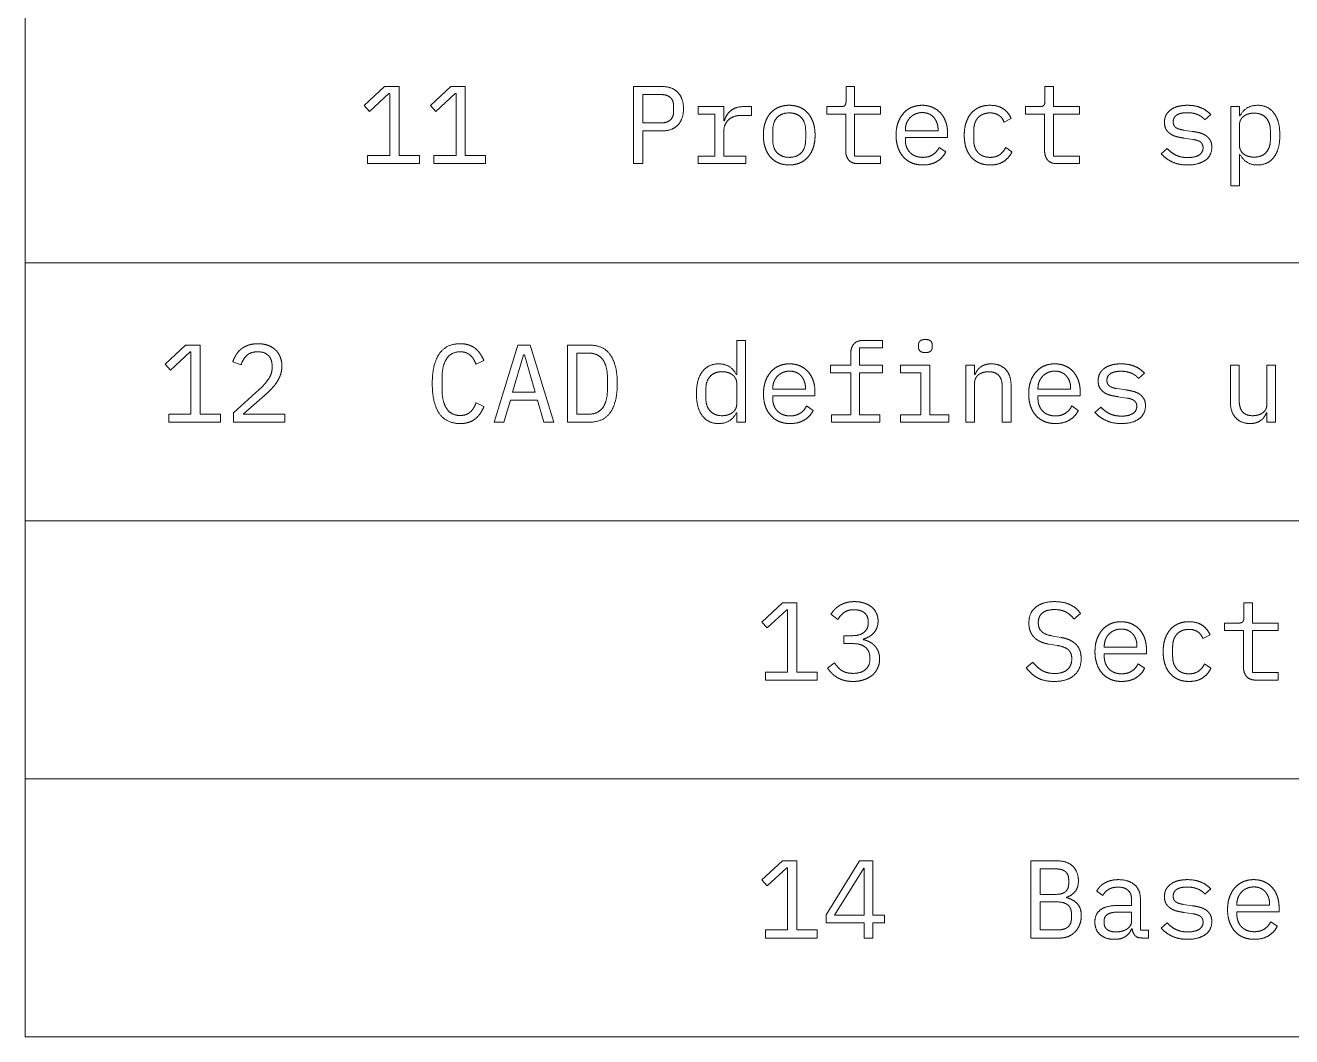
# Model space of a CAD drawing. Header units: millimetres. Extents: x 22 to 584, y 11 to 410.
# Drawn here: x 436.84 to 471.22, y 305 to 332.45 of the extents above; entities that cross this region are included whole.
import ezdxf

# ---------------------------------------------------------------- set-up
doc = ezdxf.new("R2010")
doc.units = ezdxf.units.MM
doc.layers.add('dims', color=7, linetype='Continuous', lineweight=5)

msp = doc.modelspace()

# ---------------------------------------------------------------- linework, layer by layer
at = {"layer": 'dims'}
for p, q in [((436.843, 305), (436.843, 410)), ((446.595, 330.79), (446.04, 330.271)), ((446.988, 330.79), (446.595, 330.79)), ((446.988, 328.915), (446.988, 330.79)), ((448.395, 330.79), (447.84, 330.271)), ((448.788, 330.79), (448.395, 330.79)), ((448.788, 328.915), (448.788, 330.79)), ((453.351, 330.79), (453.351, 328.696)), ((454.113, 330.79), (453.351, 330.79)), ((459.123, 330.79), (459.123, 330.385)), ((459.354, 330.79), (459.123, 330.79)), ((459.354, 330.244), (459.354, 330.79)), ((464.523, 330.79), (464.523, 330.385)), ((464.754, 330.79), (464.523, 330.79)), ((464.754, 330.244), (464.754, 330.79)), ((446.187, 330.112), (446.715, 330.604)), ((446.715, 330.604), (446.736, 330.604)), ((446.736, 330.604), (446.736, 328.915)), ((447.987, 330.112), (448.515, 330.604)), ((448.515, 330.604), (448.536, 330.604)), ((448.536, 330.604), (448.536, 328.915)), ((453.603, 329.803), (453.603, 330.571)), ((453.603, 330.571), (454.107, 330.571)), ((446.04, 330.271), (446.187, 330.112)), ((447.84, 330.271), (447.987, 330.112)), ((454.443, 330.265), (454.443, 330.109)), ((455.112, 330.244), (455.112, 330.04)), ((455.805, 330.244), (455.112, 330.244)), ((455.112, 330.04), (455.565, 330.04)), ((455.565, 330.04), (455.565, 328.9)), ((455.805, 329.854), (455.805, 330.244)), ((456.558, 330.244), (456.342, 330.244)), ((456.558, 330.004), (456.558, 330.244)), ((458.598, 330.244), (458.598, 330.04)), ((458.982, 330.244), (458.598, 330.244)), ((458.598, 330.04), (459.114, 330.04)), ((459.114, 330.04), (459.114, 329.05)), ((460.059, 330.244), (459.354, 330.244)), ((459.354, 330.04), (460.059, 330.04)), ((459.354, 328.9), (459.354, 330.04)), ((460.059, 330.04), (460.059, 330.244)), ((463.998, 330.244), (463.998, 330.04)), ((464.382, 330.244), (463.998, 330.244)), ((463.998, 330.04), (464.514, 330.04)), ((464.514, 330.04), (464.514, 329.05)), ((465.459, 330.244), (464.754, 330.244)), ((464.754, 330.04), (465.459, 330.04)), ((464.754, 328.9), (464.754, 330.04)), ((465.459, 330.04), (465.459, 330.244)), ((469.566, 330.244), (469.566, 328.096)), ((469.806, 330.244), (469.566, 330.244)), ((469.806, 329.992), (469.806, 330.244)), ((454.107, 329.803), (453.603, 329.803)), ((455.82, 329.854), (455.805, 329.854)), ((456.267, 330.004), (456.558, 330.004)), ((463.413, 329.821), (463.605, 329.923)), ((468.867, 329.884), (469.023, 330.031)), ((469.818, 329.992), (469.806, 329.992)), ((469.806, 329.191), (469.806, 329.749)), ((453.603, 329.584), (454.113, 329.584)), ((453.603, 328.696), (453.603, 329.584)), ((455.805, 328.9), (455.805, 329.569)), ((457.134, 329.359), (457.134, 329.581)), ((458.028, 329.581), (458.028, 329.359)), ((460.734, 329.59), (460.734, 329.611)), ((461.622, 329.59), (460.734, 329.59)), ((460.734, 329.41), (461.88, 329.41)), ((460.734, 329.338), (460.734, 329.41)), ((461.622, 329.623), (461.622, 329.59)), ((461.88, 329.41), (461.88, 329.524)), ((462.591, 329.338), (462.591, 329.602)), ((468.522, 329.572), (468.279, 329.608)), ((468.3, 329.389), (468.543, 329.353)), ((470.643, 329.602), (470.643, 329.338)), ((461.829, 329.017), (461.652, 329.137)), ((463.629, 329.02), (463.458, 329.137)), ((467.844, 329.104), (467.682, 328.963)), ((446.136, 328.915), (446.136, 328.696)), ((446.736, 328.915), (446.136, 328.915)), ((446.136, 328.696), (447.54, 328.696)), ((447.54, 328.915), (446.988, 328.915)), ((447.54, 328.696), (447.54, 328.915)), ((447.936, 328.915), (447.936, 328.696)), ((448.536, 328.915), (447.936, 328.915)), ((447.936, 328.696), (449.34, 328.696)), ((449.34, 328.915), (448.788, 328.915)), ((449.34, 328.696), (449.34, 328.915)), ((453.351, 328.696), (453.603, 328.696)), ((455.112, 328.9), (455.112, 328.696)), ((455.565, 328.9), (455.112, 328.9)), ((455.112, 328.696), (456.405, 328.696)), ((456.405, 328.9), (455.805, 328.9)), ((456.405, 328.696), (456.405, 328.9)), ((460.059, 328.9), (459.354, 328.9)), ((459.456, 328.696), (460.059, 328.696)), ((460.059, 328.696), (460.059, 328.9)), ((465.459, 328.9), (464.754, 328.9)), ((464.856, 328.696), (465.459, 328.696)), ((465.459, 328.696), (465.459, 328.9)), ((469.806, 328.948), (469.818, 328.948)), ((469.806, 328.096), (469.806, 328.948)), ((469.566, 328.096), (469.806, 328.096)), ((436.843, 326), (584, 326)), ((456.156, 323.898), (456.156, 322.974)), ((456.396, 323.898), (456.156, 323.898)), ((456.396, 321.678), (456.396, 323.898)), ((460.113, 323.898), (459.594, 323.898)), ((460.113, 323.694), (460.113, 323.898)), ((441.195, 323.772), (440.64, 323.253)), ((440.787, 323.094), (441.315, 323.586)), ((441.588, 323.772), (441.195, 323.772)), ((441.315, 323.586), (441.336, 323.586)), ((441.336, 323.586), (441.336, 321.897)), ((441.588, 321.897), (441.588, 323.772)), ((450.216, 323.772), (449.574, 321.678)), ((450.549, 323.772), (450.216, 323.772)), ((451.191, 321.678), (450.549, 323.772)), ((451.566, 323.772), (451.566, 321.678)), ((452.151, 323.772), (451.566, 323.772)), ((451.818, 323.553), (452.139, 323.553)), ((451.818, 321.897), (451.818, 323.553)), ((459.252, 323.544), (459.252, 323.226)), ((459.492, 323.694), (460.113, 323.694)), ((459.492, 323.226), (459.492, 323.694)), ((461.088, 323.769), (461.088, 323.721)), ((461.466, 323.721), (461.466, 323.769)), ((440.64, 323.253), (440.787, 323.094)), ((442.476, 323.316), (442.701, 323.232)), ((443.544, 323.193), (443.544, 323.157)), ((449.079, 323.25), (449.295, 323.349)), ((450.072, 322.494), (450.366, 323.505)), ((450.366, 323.505), (450.393, 323.505)), ((450.393, 323.505), (450.687, 322.494)), ((458.7, 323.226), (458.7, 323.022)), ((459.252, 323.226), (458.7, 323.226)), ((460.113, 323.226), (459.492, 323.226)), ((460.113, 323.022), (460.113, 323.226)), ((460.599, 323.226), (460.599, 323.022)), ((461.397, 323.226), (460.599, 323.226)), ((461.397, 321.882), (461.397, 323.226)), ((462.375, 323.226), (462.375, 321.678)), ((462.615, 323.226), (462.375, 323.226)), ((462.615, 322.974), (462.615, 323.226)), ((469.557, 323.226), (469.557, 322.233)), ((469.797, 323.226), (469.557, 323.226)), ((469.797, 322.275), (469.797, 323.226)), ((470.547, 323.226), (470.547, 322.152)), ((470.787, 323.226), (470.547, 323.226)), ((470.787, 321.678), (470.787, 323.226)), ((448.158, 322.554), (448.158, 322.896)), ((452.646, 322.887), (452.646, 322.563)), ((456.156, 322.974), (456.144, 322.974)), ((458.7, 323.022), (459.252, 323.022)), ((459.252, 323.022), (459.252, 321.882)), ((459.492, 323.022), (460.113, 323.022)), ((459.492, 321.882), (459.492, 323.022)), ((460.599, 323.022), (461.157, 323.022)), ((461.157, 323.022), (461.157, 321.882)), ((462.627, 322.974), (462.615, 322.974)), ((467.067, 322.866), (467.223, 323.013)), ((443.193, 322.566), (442.494, 321.936)), ((450.687, 322.494), (450.072, 322.494)), ((455.319, 322.32), (455.319, 322.584)), ((456.156, 322.731), (456.156, 322.173)), ((457.134, 322.572), (457.134, 322.593)), ((458.022, 322.572), (457.134, 322.572)), ((458.022, 322.605), (458.022, 322.572)), ((458.28, 322.392), (458.28, 322.506)), ((462.615, 321.678), (462.615, 322.752)), ((463.365, 322.629), (463.365, 321.678)), ((463.605, 321.678), (463.605, 322.671)), ((464.334, 322.572), (464.334, 322.593)), ((465.222, 322.572), (464.334, 322.572)), ((465.222, 322.605), (465.222, 322.572)), ((465.48, 322.392), (465.48, 322.506)), ((466.722, 322.554), (466.479, 322.59)), ((442.755, 321.897), (443.34, 322.407)), ((449.295, 322.101), (449.079, 322.2)), ((449.835, 321.678), (450.012, 322.275)), ((450.012, 322.275), (450.747, 322.275)), ((450.747, 322.275), (450.924, 321.678)), ((457.134, 322.392), (458.28, 322.392)), ((457.134, 322.32), (457.134, 322.392)), ((464.334, 322.392), (465.48, 322.392)), ((464.334, 322.32), (464.334, 322.392)), ((466.5, 322.371), (466.743, 322.335)), ((440.736, 321.897), (440.736, 321.678)), ((441.336, 321.897), (440.736, 321.897)), ((442.14, 321.897), (441.588, 321.897)), ((442.14, 321.678), (442.14, 321.897)), ((442.494, 321.936), (442.494, 321.678)), ((443.892, 321.897), (442.755, 321.897)), ((443.892, 321.678), (443.892, 321.897)), ((452.139, 321.897), (451.818, 321.897)), ((456.144, 321.93), (456.156, 321.93)), ((456.156, 321.93), (456.156, 321.678)), ((458.229, 321.999), (458.052, 322.119)), ((458.73, 321.882), (458.73, 321.678)), ((459.252, 321.882), (458.73, 321.882)), ((460.044, 321.882), (459.492, 321.882)), ((460.044, 321.678), (460.044, 321.882)), ((460.599, 321.882), (460.599, 321.678)), ((461.157, 321.882), (460.599, 321.882)), ((461.919, 321.882), (461.397, 321.882)), ((461.919, 321.678), (461.919, 321.882)), ((465.429, 321.999), (465.252, 322.119)), ((466.044, 322.086), (465.882, 321.945)), ((470.535, 321.93), (470.547, 321.93)), ((470.547, 321.93), (470.547, 321.678)), ((440.736, 321.678), (442.14, 321.678)), ((442.494, 321.678), (443.892, 321.678)), ((449.574, 321.678), (449.835, 321.678)), ((450.924, 321.678), (451.191, 321.678)), ((451.566, 321.678), (452.151, 321.678)), ((456.156, 321.678), (456.396, 321.678)), ((458.73, 321.678), (460.044, 321.678)), ((460.599, 321.678), (461.919, 321.678)), ((462.375, 321.678), (462.615, 321.678)), ((463.365, 321.678), (463.605, 321.678)), ((470.547, 321.678), (470.787, 321.678)), ((436.843, 319), (584, 319)), ((457.395, 316.772), (456.84, 316.253)), ((457.788, 316.772), (457.395, 316.772)), ((457.788, 314.897), (457.788, 316.772)), ((469.923, 316.772), (469.923, 316.367)), ((470.154, 316.772), (469.923, 316.772)), ((470.154, 316.226), (470.154, 316.772)), ((456.987, 316.094), (457.515, 316.586)), ((457.515, 316.586), (457.536, 316.586)), ((457.536, 316.586), (457.536, 314.897)), ((458.715, 316.466), (458.904, 316.322)), ((465.312, 316.334), (465.489, 316.487)), ((456.84, 316.253), (456.987, 316.094)), ((459.729, 316.253), (459.729, 316.232)), ((469.398, 316.226), (469.398, 316.022)), ((469.782, 316.226), (469.398, 316.226)), ((469.398, 316.022), (469.914, 316.022)), ((469.914, 316.022), (469.914, 315.032)), ((470.859, 316.226), (470.154, 316.226)), ((470.154, 316.022), (470.859, 316.022)), ((470.154, 314.882), (470.154, 316.022)), ((470.859, 316.022), (470.859, 316.226)), ((459.291, 315.884), (459.06, 315.884)), ((459.06, 315.884), (459.06, 315.668)), ((459.06, 315.668), (459.309, 315.668)), ((459.585, 315.779), (459.585, 315.791)), ((464.628, 315.656), (464.862, 315.617)), ((464.961, 315.836), (464.736, 315.875)), ((467.022, 315.605), (467.022, 315.572)), ((468.813, 315.803), (469.005, 315.905)), ((459.771, 315.278), (459.771, 315.254)), ((466.134, 315.572), (466.134, 315.593)), ((467.022, 315.572), (466.134, 315.572)), ((466.134, 315.392), (467.28, 315.392)), ((466.134, 315.32), (466.134, 315.392)), ((467.28, 315.392), (467.28, 315.506)), ((467.991, 315.32), (467.991, 315.584)), ((458.814, 315.143), (458.625, 314.999)), ((464.199, 315.161), (464.016, 315.011)), ((467.229, 314.999), (467.052, 315.119)), ((469.029, 315.002), (468.858, 315.119)), ((456.936, 314.897), (456.936, 314.678)), ((457.536, 314.897), (456.936, 314.897)), ((456.936, 314.678), (458.34, 314.678)), ((458.34, 314.897), (457.788, 314.897)), ((458.34, 314.678), (458.34, 314.897)), ((470.859, 314.882), (470.154, 314.882)), ((470.256, 314.678), (470.859, 314.678)), ((470.859, 314.678), (470.859, 314.882)), ((436.843, 312), (584, 312)), ((457.395, 309.772), (456.84, 309.253)), ((457.788, 309.772), (457.395, 309.772)), ((457.788, 307.897), (457.788, 309.772)), ((459.489, 309.772), (458.583, 308.311)), ((459.855, 309.772), (459.489, 309.772)), ((459.855, 308.296), (459.855, 309.772)), ((464.145, 309.772), (464.145, 307.678)), ((464.856, 309.772), (464.145, 309.772)), ((456.987, 309.094), (457.515, 309.586)), ((457.515, 309.586), (457.536, 309.586)), ((457.536, 309.586), (457.536, 307.897)), ((458.808, 308.296), (459.603, 309.577)), ((459.603, 309.577), (459.615, 309.577)), ((459.615, 309.577), (459.615, 308.296)), ((464.397, 309.553), (464.829, 309.553)), ((464.397, 308.863), (464.397, 309.553)), ((456.84, 309.253), (456.987, 309.094)), ((465.168, 309.265), (465.168, 309.148)), ((464.829, 308.863), (464.397, 308.863)), ((465.105, 308.773), (465.105, 308.782)), ((465.93, 308.95), (466.092, 308.83)), ((467.115, 307.888), (467.115, 308.74)), ((468.867, 308.866), (469.023, 309.013)), ((464.397, 308.656), (464.871, 308.656)), ((464.397, 307.897), (464.397, 308.656)), ((466.875, 308.563), (466.545, 308.563)), ((466.545, 308.383), (466.875, 308.383)), ((466.875, 308.716), (466.875, 308.563)), ((466.875, 308.383), (466.875, 308.128)), ((468.522, 308.554), (468.279, 308.59)), ((469.734, 308.572), (469.734, 308.593)), ((470.622, 308.572), (469.734, 308.572)), ((469.734, 308.392), (470.88, 308.392)), ((469.734, 308.32), (469.734, 308.392)), ((470.622, 308.605), (470.622, 308.572)), ((470.88, 308.392), (470.88, 308.506)), ((458.583, 308.311), (458.583, 308.089)), ((458.583, 308.089), (459.615, 308.089)), ((459.615, 308.296), (458.808, 308.296)), ((459.615, 308.089), (459.615, 307.678)), ((460.167, 308.296), (459.855, 308.296)), ((459.855, 308.089), (460.167, 308.089)), ((459.855, 307.678), (459.855, 308.089)), ((460.167, 308.089), (460.167, 308.296)), ((465.243, 308.338), (465.243, 308.215)), ((466.131, 308.086), (466.131, 308.149)), ((467.844, 308.086), (467.682, 307.945)), ((468.3, 308.371), (468.543, 308.335)), ((470.829, 307.999), (470.652, 308.119)), ((456.936, 307.897), (456.936, 307.678)), ((457.536, 307.897), (456.936, 307.897)), ((458.34, 307.897), (457.788, 307.897)), ((458.34, 307.678), (458.34, 307.897)), ((464.871, 307.897), (464.397, 307.897)), ((466.875, 307.93), (466.89, 307.93)), ((467.331, 307.888), (467.115, 307.888)), ((467.331, 307.678), (467.331, 307.888)), ((456.936, 307.678), (458.34, 307.678)), ((459.615, 307.678), (459.855, 307.678)), ((464.145, 307.678), (464.946, 307.678)), ((467.166, 307.678), (467.331, 307.678)), ((436.843, 305), (584, 305))]:
    msp.add_line(p, q, dxfattribs=at)
for points in [[(454.113, 330.79), (454.404, 330.79), (454.557, 330.631)], [(454.354, 330.491), (454.266, 330.571), (454.107, 330.571)], [(454.443, 330.265), (454.443, 330.412), (454.354, 330.491)], [(454.557, 330.631), (454.71, 330.472), (454.71, 330.187)], [(459.091, 330.275), (459.123, 330.307), (459.123, 330.385)], [(464.491, 330.275), (464.523, 330.307), (464.523, 330.385)], [(454.354, 329.882), (454.443, 329.962), (454.443, 330.109)], [(454.71, 330.187), (454.71, 329.902), (454.557, 329.743)], [(455.82, 329.854), (455.868, 330.037), (456.001, 330.14)], [(456.001, 330.14), (456.135, 330.244), (456.342, 330.244)], [(456.927, 329.803), (456.975, 329.953), (457.066, 330.059)], [(457.066, 330.059), (457.158, 330.166), (457.288, 330.223)], [(457.581, 330.073), (457.38, 330.073), (457.257, 329.953)], [(457.288, 330.223), (457.419, 330.28), (457.581, 330.28)], [(457.581, 330.28), (457.743, 330.28), (457.873, 330.223)], [(457.905, 329.953), (457.782, 330.073), (457.581, 330.073)], [(457.873, 330.223), (458.004, 330.166), (458.095, 330.059)], [(458.095, 330.059), (458.187, 329.953), (458.235, 329.803)], [(458.982, 330.244), (459.06, 330.244), (459.091, 330.275)], [(460.534, 329.803), (460.587, 329.953), (460.68, 330.059)], [(460.68, 330.059), (460.773, 330.166), (460.903, 330.223)], [(461.01, 330.046), (460.926, 330.01), (460.864, 329.947)], [(460.903, 330.223), (461.034, 330.28), (461.193, 330.28)], [(461.193, 330.082), (461.094, 330.082), (461.01, 330.046)], [(461.193, 330.28), (461.349, 330.28), (461.476, 330.223)], [(461.368, 330.049), (461.289, 330.082), (461.193, 330.082)], [(461.503, 329.954), (461.448, 330.016), (461.368, 330.049)], [(461.476, 330.223), (461.604, 330.166), (461.694, 330.065)], [(461.694, 330.065), (461.784, 329.965), (461.832, 329.827)], [(462.381, 329.803), (462.429, 329.953), (462.519, 330.059)], [(462.519, 330.059), (462.609, 330.166), (462.738, 330.223)], [(462.844, 330.038), (462.762, 330.004), (462.705, 329.941)], [(462.738, 330.223), (462.867, 330.28), (463.032, 330.28)], [(463.032, 330.073), (462.927, 330.073), (462.844, 330.038)], [(463.032, 330.28), (463.257, 330.28), (463.398, 330.181)], [(463.273, 330.007), (463.176, 330.073), (463.032, 330.073)], [(463.398, 330.181), (463.539, 330.082), (463.605, 329.923)], [(464.382, 330.244), (464.46, 330.244), (464.491, 330.275)], [(467.815, 330.02), (467.862, 330.106), (467.946, 330.164)], [(467.946, 330.164), (468.03, 330.223), (468.144, 330.251)], [(468.384, 330.079), (468.201, 330.079), (468.103, 330.016)], [(468.144, 330.251), (468.258, 330.28), (468.393, 330.28)], [(468.564, 330.061), (468.486, 330.079), (468.384, 330.079)], [(468.393, 330.28), (468.603, 330.28), (468.757, 330.214)], [(468.7, 330.014), (468.642, 330.043), (468.564, 330.061)], [(468.757, 330.214), (468.912, 330.148), (469.023, 330.031)], [(469.818, 329.992), (469.968, 330.28), (470.295, 330.28)], [(470.049, 330.046), (469.977, 330.025), (469.923, 329.984)], [(470.202, 330.067), (470.121, 330.067), (470.049, 330.046)], [(470.527, 329.939), (470.412, 330.067), (470.202, 330.067)], [(470.295, 330.28), (470.58, 330.28), (470.74, 330.067)], [(470.74, 330.067), (470.901, 329.854), (470.901, 329.47)], [(454.107, 329.803), (454.266, 329.803), (454.354, 329.882)], [(454.557, 329.743), (454.404, 329.584), (454.113, 329.584)], [(455.932, 329.884), (455.805, 329.764), (455.805, 329.569)], [(456.267, 330.004), (456.06, 330.004), (455.932, 329.884)], [(456.879, 329.47), (456.879, 329.653), (456.927, 329.803)], [(457.257, 329.953), (457.134, 329.833), (457.134, 329.581)], [(458.028, 329.581), (458.028, 329.833), (457.905, 329.953)], [(458.235, 329.803), (458.283, 329.653), (458.283, 329.47)], [(460.482, 329.467), (460.482, 329.653), (460.534, 329.803)], [(460.768, 329.798), (460.734, 329.713), (460.734, 329.611)], [(460.864, 329.947), (460.803, 329.884), (460.768, 329.798)], [(461.59, 329.809), (461.559, 329.893), (461.503, 329.954)], [(461.622, 329.623), (461.622, 329.725), (461.59, 329.809)], [(461.832, 329.827), (461.88, 329.689), (461.88, 329.524)], [(462.333, 329.47), (462.333, 329.653), (462.381, 329.803)], [(462.619, 329.791), (462.591, 329.704), (462.591, 329.602)], [(462.705, 329.941), (462.648, 329.878), (462.619, 329.791)], [(463.413, 329.821), (463.371, 329.941), (463.273, 330.007)], [(467.769, 329.818), (467.769, 329.935), (467.815, 330.02)], [(467.821, 329.614), (467.769, 329.692), (467.769, 329.818)], [(468.103, 330.016), (468.006, 329.953), (468.006, 329.833)], [(468.006, 329.833), (468.006, 329.773), (468.028, 329.732)], [(468.028, 329.732), (468.051, 329.692), (468.09, 329.668)], [(468.799, 329.951), (468.759, 329.986), (468.7, 330.014)], [(468.867, 329.884), (468.84, 329.917), (468.799, 329.951)], [(469.837, 329.885), (469.806, 329.827), (469.806, 329.749)], [(469.923, 329.984), (469.869, 329.944), (469.837, 329.885)], [(470.643, 329.602), (470.643, 329.812), (470.527, 329.939)], [(456.927, 329.135), (456.879, 329.284), (456.879, 329.47)], [(457.134, 329.359), (457.134, 329.107), (457.257, 328.987)], [(457.905, 328.987), (458.028, 329.107), (458.028, 329.359)], [(458.283, 329.47), (458.283, 329.284), (458.235, 329.135)], [(460.533, 329.135), (460.482, 329.284), (460.482, 329.467)], [(462.379, 329.137), (462.333, 329.287), (462.333, 329.47)], [(467.952, 329.489), (467.874, 329.536), (467.821, 329.614)], [(468.124, 329.422), (468.03, 329.443), (467.952, 329.489)], [(468.09, 329.668), (468.129, 329.644), (468.178, 329.63)], [(468.3, 329.389), (468.219, 329.401), (468.124, 329.422)], [(468.178, 329.63), (468.228, 329.617), (468.279, 329.608)], [(468.522, 329.572), (468.606, 329.56), (468.699, 329.539)], [(468.645, 329.33), (468.597, 329.344), (468.543, 329.353)], [(468.699, 329.539), (468.792, 329.518), (468.87, 329.471)], [(468.87, 329.471), (468.948, 329.425), (469, 329.347)], [(470.901, 329.47), (470.901, 329.086), (470.74, 328.873)], [(457.066, 328.88), (456.975, 328.987), (456.927, 329.135)], [(458.235, 329.135), (458.187, 328.987), (458.095, 328.88)], [(459.196, 328.795), (459.114, 328.894), (459.114, 329.05)], [(460.678, 328.88), (460.584, 328.987), (460.533, 329.135)], [(460.734, 329.338), (460.734, 329.236), (460.767, 329.149)], [(460.767, 329.149), (460.8, 329.062), (460.861, 328.999)], [(461.478, 328.939), (461.592, 329.011), (461.652, 329.137)], [(461.829, 329.017), (461.76, 328.861), (461.599, 328.76)], [(462.516, 328.882), (462.426, 328.987), (462.379, 329.137)], [(462.591, 329.338), (462.591, 329.236), (462.619, 329.149)], [(462.619, 329.149), (462.648, 329.062), (462.705, 328.999)], [(463.296, 328.939), (463.398, 329.011), (463.458, 329.137)], [(463.629, 329.02), (463.56, 328.864), (463.414, 328.762)], [(464.596, 328.795), (464.514, 328.894), (464.514, 329.05)], [(467.844, 329.104), (467.955, 328.987), (468.087, 328.924)], [(468.732, 329.293), (468.693, 329.317), (468.645, 329.33)], [(468.7, 328.925), (468.816, 328.99), (468.816, 329.128)], [(468.793, 329.228), (468.771, 329.269), (468.732, 329.293)], [(468.816, 329.128), (468.816, 329.188), (468.793, 329.228)], [(469.053, 329.143), (469.053, 328.912), (468.874, 328.786)], [(469, 329.347), (469.053, 329.269), (469.053, 329.143)], [(469.806, 329.191), (469.806, 329.113), (469.837, 329.054)], [(469.837, 329.054), (469.869, 328.996), (469.923, 328.955)], [(470.527, 329), (470.643, 329.128), (470.643, 329.338)], [(457.288, 328.717), (457.158, 328.774), (457.066, 328.88)], [(457.257, 328.987), (457.38, 328.867), (457.581, 328.867)], [(457.581, 328.66), (457.419, 328.66), (457.288, 328.717)], [(457.581, 328.867), (457.782, 328.867), (457.905, 328.987)], [(457.873, 328.717), (457.743, 328.66), (457.581, 328.66)], [(458.095, 328.88), (458.004, 328.774), (457.873, 328.717)], [(459.456, 328.696), (459.279, 328.696), (459.196, 328.795)], [(460.906, 328.717), (460.773, 328.774), (460.678, 328.88)], [(460.861, 328.999), (460.923, 328.936), (461.011, 328.901)], [(461.208, 328.66), (461.04, 328.66), (460.906, 328.717)], [(461.011, 328.901), (461.1, 328.867), (461.208, 328.867)], [(461.208, 328.867), (461.364, 328.867), (461.478, 328.939)], [(461.599, 328.76), (461.439, 328.66), (461.208, 328.66)], [(462.736, 328.718), (462.606, 328.777), (462.516, 328.882)], [(462.705, 328.999), (462.762, 328.936), (462.846, 328.901)], [(463.035, 328.66), (462.867, 328.66), (462.736, 328.718)], [(462.846, 328.901), (462.93, 328.867), (463.038, 328.867)], [(463.414, 328.762), (463.269, 328.66), (463.035, 328.66)], [(463.038, 328.867), (463.194, 328.867), (463.296, 328.939)], [(464.856, 328.696), (464.679, 328.696), (464.596, 328.795)], [(467.98, 328.743), (467.805, 328.825), (467.682, 328.963)], [(468.399, 328.66), (468.156, 328.66), (467.98, 328.743)], [(468.087, 328.924), (468.219, 328.861), (468.405, 328.861)], [(468.874, 328.786), (468.696, 328.66), (468.399, 328.66)], [(468.405, 328.861), (468.585, 328.861), (468.7, 328.925)], [(470.295, 328.66), (469.968, 328.66), (469.818, 328.948)], [(469.923, 328.955), (469.977, 328.915), (470.049, 328.894)], [(470.049, 328.894), (470.121, 328.873), (470.202, 328.873)], [(470.202, 328.873), (470.412, 328.873), (470.527, 329)], [(470.74, 328.873), (470.58, 328.66), (470.295, 328.66)], [(459.334, 323.799), (459.417, 323.898), (459.594, 323.898)], [(461.088, 323.769), (461.088, 323.835), (461.13, 323.879)], [(461.13, 323.879), (461.172, 323.922), (461.277, 323.922)], [(461.277, 323.922), (461.382, 323.922), (461.424, 323.879)], [(461.424, 323.879), (461.466, 323.835), (461.466, 323.769)], [(442.558, 323.497), (442.611, 323.586), (442.692, 323.655)], [(442.692, 323.655), (442.773, 323.724), (442.888, 323.766)], [(443.151, 323.589), (442.959, 323.589), (442.855, 323.491)], [(442.888, 323.766), (443.004, 323.808), (443.157, 323.808)], [(443.445, 323.485), (443.346, 323.589), (443.151, 323.589)], [(443.157, 323.808), (443.313, 323.808), (443.434, 323.763)], [(443.434, 323.763), (443.556, 323.718), (443.638, 323.637)], [(443.638, 323.637), (443.721, 323.556), (443.764, 323.445)], [(447.891, 322.725), (447.891, 323.25), (448.078, 323.529)], [(448.078, 323.529), (448.266, 323.808), (448.65, 323.808)], [(448.65, 323.589), (448.401, 323.589), (448.279, 323.4)], [(448.65, 323.808), (448.794, 323.808), (448.899, 323.769)], [(448.813, 323.562), (448.746, 323.589), (448.65, 323.589)], [(448.93, 323.489), (448.881, 323.535), (448.813, 323.562)], [(448.899, 323.769), (449.004, 323.73), (449.079, 323.664)], [(449.079, 323.664), (449.154, 323.598), (449.205, 323.515)], [(449.205, 323.515), (449.256, 323.433), (449.295, 323.349)], [(452.518, 323.379), (452.391, 323.553), (452.139, 323.553)], [(452.151, 323.772), (452.535, 323.772), (452.724, 323.508)], [(452.724, 323.508), (452.913, 323.244), (452.913, 322.725)], [(459.252, 323.544), (459.252, 323.7), (459.334, 323.799)], [(461.13, 323.611), (461.088, 323.655), (461.088, 323.721)], [(461.277, 323.568), (461.172, 323.568), (461.13, 323.611)], [(461.424, 323.611), (461.382, 323.568), (461.277, 323.568)], [(461.466, 323.721), (461.466, 323.655), (461.424, 323.611)], [(442.476, 323.316), (442.506, 323.409), (442.558, 323.497)], [(442.855, 323.491), (442.752, 323.394), (442.701, 323.232)], [(443.544, 323.193), (443.544, 323.382), (443.445, 323.485)], [(443.764, 323.445), (443.808, 323.334), (443.808, 323.202)], [(443.808, 323.202), (443.808, 323.082), (443.773, 322.977)], [(448.279, 323.4), (448.158, 323.211), (448.158, 322.896)], [(449.016, 323.38), (448.98, 323.442), (448.93, 323.489)], [(449.079, 323.25), (449.052, 323.319), (449.016, 323.38)], [(452.646, 322.887), (452.646, 323.205), (452.518, 323.379)], [(455.221, 323.049), (455.382, 323.262), (455.667, 323.262)], [(455.667, 323.262), (455.994, 323.262), (456.144, 322.974)], [(457.08, 323.041), (457.173, 323.148), (457.303, 323.205)], [(457.303, 323.205), (457.434, 323.262), (457.593, 323.262)], [(457.593, 323.262), (457.749, 323.262), (457.876, 323.205)], [(457.876, 323.205), (458.004, 323.148), (458.094, 323.048)], [(462.687, 323.083), (462.723, 323.136), (462.775, 323.175)], [(462.775, 323.175), (462.828, 323.214), (462.9, 323.238)], [(462.9, 323.238), (462.972, 323.262), (463.068, 323.262)], [(463.068, 323.262), (463.311, 323.262), (463.458, 323.108)], [(464.28, 323.041), (464.373, 323.148), (464.503, 323.205)], [(464.503, 323.205), (464.634, 323.262), (464.793, 323.262)], [(464.793, 323.262), (464.949, 323.262), (465.076, 323.205)], [(465.076, 323.205), (465.204, 323.148), (465.294, 323.048)], [(466.146, 323.146), (466.23, 323.205), (466.344, 323.234)], [(466.344, 323.234), (466.458, 323.262), (466.593, 323.262)], [(466.593, 323.262), (466.803, 323.262), (466.957, 323.196)], [(466.957, 323.196), (467.112, 323.13), (467.223, 323.013)], [(443.193, 322.566), (443.346, 322.704), (443.445, 322.849)], [(443.445, 322.849), (443.544, 322.995), (443.544, 323.157)], [(443.773, 322.977), (443.739, 322.872), (443.677, 322.776)], [(455.061, 322.452), (455.061, 322.836), (455.221, 323.049)], [(455.434, 322.921), (455.319, 322.794), (455.319, 322.584)], [(455.76, 323.049), (455.55, 323.049), (455.434, 322.921)], [(455.913, 323.028), (455.841, 323.049), (455.76, 323.049)], [(456.039, 322.966), (455.985, 323.007), (455.913, 323.028)], [(456.124, 322.867), (456.093, 322.926), (456.039, 322.966)], [(456.156, 322.731), (456.156, 322.809), (456.124, 322.867)], [(456.934, 322.785), (456.987, 322.935), (457.08, 323.041)], [(457.264, 322.929), (457.203, 322.866), (457.168, 322.78)], [(457.41, 323.028), (457.326, 322.992), (457.264, 322.929)], [(457.593, 323.064), (457.494, 323.064), (457.41, 323.028)], [(457.768, 323.031), (457.689, 323.064), (457.593, 323.064)], [(457.903, 322.936), (457.848, 322.998), (457.768, 323.031)], [(457.99, 322.791), (457.959, 322.875), (457.903, 322.936)], [(458.094, 323.048), (458.184, 322.947), (458.232, 322.809)], [(462.648, 322.884), (462.615, 322.827), (462.615, 322.752)], [(462.627, 322.974), (462.651, 323.031), (462.687, 323.083)], [(462.735, 322.977), (462.681, 322.941), (462.648, 322.884)], [(462.858, 323.031), (462.789, 323.013), (462.735, 322.977)], [(462.999, 323.049), (462.927, 323.049), (462.858, 323.031)], [(463.272, 322.945), (463.179, 323.049), (462.999, 323.049)], [(463.365, 322.629), (463.365, 322.842), (463.272, 322.945)], [(463.458, 323.108), (463.605, 322.953), (463.605, 322.671)], [(464.134, 322.785), (464.187, 322.935), (464.28, 323.041)], [(464.464, 322.929), (464.403, 322.866), (464.368, 322.78)], [(464.61, 323.028), (464.526, 322.992), (464.464, 322.929)], [(464.793, 323.064), (464.694, 323.064), (464.61, 323.028)], [(464.968, 323.031), (464.889, 323.064), (464.793, 323.064)], [(465.103, 322.936), (465.048, 322.998), (464.968, 323.031)], [(465.19, 322.791), (465.159, 322.875), (465.103, 322.936)], [(465.294, 323.048), (465.384, 322.947), (465.432, 322.809)], [(465.969, 322.8), (465.969, 322.917), (466.015, 323.002)], [(466.015, 323.002), (466.062, 323.088), (466.146, 323.146)], [(466.303, 322.998), (466.206, 322.935), (466.206, 322.815)], [(466.584, 323.061), (466.401, 323.061), (466.303, 322.998)], [(466.764, 323.043), (466.686, 323.061), (466.584, 323.061)], [(466.9, 322.996), (466.842, 323.025), (466.764, 323.043)], [(466.999, 322.933), (466.959, 322.968), (466.9, 322.996)], [(467.067, 322.866), (467.04, 322.899), (466.999, 322.933)], [(443.53, 322.589), (443.445, 322.497), (443.34, 322.407)], [(443.677, 322.776), (443.616, 322.68), (443.53, 322.589)], [(448.078, 321.921), (447.891, 322.2), (447.891, 322.725)], [(448.158, 322.554), (448.158, 322.239), (448.279, 322.05)], [(452.518, 322.071), (452.646, 322.245), (452.646, 322.563)], [(452.913, 322.725), (452.913, 322.206), (452.724, 321.942)], [(456.882, 322.449), (456.882, 322.635), (456.934, 322.785)], [(457.168, 322.78), (457.134, 322.695), (457.134, 322.593)], [(458.022, 322.605), (458.022, 322.707), (457.99, 322.791)], [(458.232, 322.809), (458.28, 322.671), (458.28, 322.506)], [(464.082, 322.449), (464.082, 322.635), (464.134, 322.785)], [(464.368, 322.78), (464.334, 322.695), (464.334, 322.593)], [(465.222, 322.605), (465.222, 322.707), (465.19, 322.791)], [(465.432, 322.809), (465.48, 322.671), (465.48, 322.506)], [(466.021, 322.596), (465.969, 322.674), (465.969, 322.8)], [(466.152, 322.471), (466.074, 322.518), (466.021, 322.596)], [(466.206, 322.815), (466.206, 322.755), (466.228, 322.714)], [(466.228, 322.714), (466.251, 322.674), (466.29, 322.65)], [(466.29, 322.65), (466.329, 322.626), (466.378, 322.612)], [(466.378, 322.612), (466.428, 322.599), (466.479, 322.59)], [(466.722, 322.554), (466.806, 322.542), (466.899, 322.521)], [(466.899, 322.521), (466.992, 322.5), (467.07, 322.454)], [(449.016, 322.069), (449.052, 322.131), (449.079, 322.2)], [(455.221, 321.855), (455.061, 322.068), (455.061, 322.452)], [(455.319, 322.32), (455.319, 322.11), (455.434, 321.983)], [(456.124, 322.036), (456.156, 322.095), (456.156, 322.173)], [(456.933, 322.117), (456.882, 322.266), (456.882, 322.449)], [(457.134, 322.32), (457.134, 322.218), (457.167, 322.131)], [(464.133, 322.117), (464.082, 322.266), (464.082, 322.449)], [(464.334, 322.32), (464.334, 322.218), (464.367, 322.131)], [(466.324, 322.404), (466.23, 322.425), (466.152, 322.471)], [(466.5, 322.371), (466.419, 322.383), (466.324, 322.404)], [(466.845, 322.312), (466.797, 322.326), (466.743, 322.335)], [(466.932, 322.275), (466.893, 322.299), (466.845, 322.312)], [(466.993, 322.21), (466.971, 322.251), (466.932, 322.275)], [(467.016, 322.11), (467.016, 322.17), (466.993, 322.21)], [(467.07, 322.454), (467.148, 322.407), (467.2, 322.329)], [(467.2, 322.329), (467.253, 322.251), (467.253, 322.125)], [(469.704, 321.796), (469.557, 321.951), (469.557, 322.233)], [(469.797, 322.275), (469.797, 322.062), (469.89, 321.959)], [(470.514, 322.018), (470.547, 322.074), (470.547, 322.152)], [(448.65, 321.642), (448.266, 321.642), (448.078, 321.921)], [(448.279, 322.05), (448.401, 321.861), (448.65, 321.861)], [(448.65, 321.861), (448.746, 321.861), (448.813, 321.888)], [(448.813, 321.888), (448.881, 321.915), (448.93, 321.961)], [(448.93, 321.961), (448.98, 322.008), (449.016, 322.069)], [(449.205, 321.933), (449.154, 321.852), (449.079, 321.786)], [(449.295, 322.101), (449.256, 322.014), (449.205, 321.933)], [(452.139, 321.897), (452.391, 321.897), (452.518, 322.071)], [(452.724, 321.942), (452.535, 321.678), (452.151, 321.678)], [(455.667, 321.642), (455.382, 321.642), (455.221, 321.855)], [(455.434, 321.983), (455.55, 321.855), (455.76, 321.855)], [(456.144, 321.93), (455.994, 321.642), (455.667, 321.642)], [(455.76, 321.855), (455.841, 321.855), (455.913, 321.876)], [(455.913, 321.876), (455.985, 321.897), (456.039, 321.938)], [(456.039, 321.938), (456.093, 321.978), (456.124, 322.036)], [(457.078, 321.862), (456.984, 321.969), (456.933, 322.117)], [(457.306, 321.699), (457.173, 321.756), (457.078, 321.862)], [(457.167, 322.131), (457.2, 322.044), (457.261, 321.981)], [(457.261, 321.981), (457.323, 321.918), (457.411, 321.883)], [(457.411, 321.883), (457.5, 321.849), (457.608, 321.849)], [(457.608, 321.849), (457.764, 321.849), (457.878, 321.921)], [(457.878, 321.921), (457.992, 321.993), (458.052, 322.119)], [(458.229, 321.999), (458.16, 321.843), (457.999, 321.743)], [(464.278, 321.862), (464.184, 321.969), (464.133, 322.117)], [(464.506, 321.699), (464.373, 321.756), (464.278, 321.862)], [(464.367, 322.131), (464.4, 322.044), (464.461, 321.981)], [(464.461, 321.981), (464.523, 321.918), (464.611, 321.883)], [(464.611, 321.883), (464.7, 321.849), (464.808, 321.849)], [(464.808, 321.849), (464.964, 321.849), (465.078, 321.921)], [(465.078, 321.921), (465.192, 321.993), (465.252, 322.119)], [(465.429, 321.999), (465.36, 321.843), (465.199, 321.743)], [(466.18, 321.725), (466.005, 321.807), (465.882, 321.945)], [(466.044, 322.086), (466.155, 321.969), (466.287, 321.906)], [(466.287, 321.906), (466.419, 321.843), (466.605, 321.843)], [(466.605, 321.843), (466.785, 321.843), (466.9, 321.908)], [(466.9, 321.908), (467.016, 321.972), (467.016, 322.11)], [(467.253, 322.125), (467.253, 321.894), (467.074, 321.768)], [(470.094, 321.642), (469.851, 321.642), (469.704, 321.796)], [(469.89, 321.959), (469.983, 321.855), (470.163, 321.855)], [(470.163, 321.855), (470.235, 321.855), (470.304, 321.873)], [(470.304, 321.873), (470.373, 321.891), (470.427, 321.927)], [(470.475, 321.82), (470.439, 321.768), (470.386, 321.729)], [(470.427, 321.927), (470.481, 321.963), (470.514, 322.018)], [(470.535, 321.93), (470.511, 321.873), (470.475, 321.82)], [(448.899, 321.681), (448.794, 321.642), (448.65, 321.642)], [(449.079, 321.786), (449.004, 321.72), (448.899, 321.681)], [(457.608, 321.642), (457.44, 321.642), (457.306, 321.699)], [(457.999, 321.743), (457.839, 321.642), (457.608, 321.642)], [(464.808, 321.642), (464.64, 321.642), (464.506, 321.699)], [(465.199, 321.743), (465.039, 321.642), (464.808, 321.642)], [(466.599, 321.642), (466.356, 321.642), (466.18, 321.725)], [(467.074, 321.768), (466.896, 321.642), (466.599, 321.642)], [(470.262, 321.666), (470.19, 321.642), (470.094, 321.642)], [(470.386, 321.729), (470.334, 321.69), (470.262, 321.666)], [(458.811, 316.59), (458.868, 316.652), (458.944, 316.7)], [(458.944, 316.7), (459.021, 316.748), (459.121, 316.778)], [(459.121, 316.778), (459.222, 316.808), (459.351, 316.808)], [(459.351, 316.808), (459.486, 316.808), (459.603, 316.773)], [(459.603, 316.773), (459.72, 316.739), (459.807, 316.671)], [(459.807, 316.671), (459.894, 316.604), (459.943, 316.505)], [(464.088, 316.226), (464.088, 316.514), (464.277, 316.661)], [(464.277, 316.661), (464.466, 316.808), (464.787, 316.808)], [(464.787, 316.808), (465.039, 316.808), (465.211, 316.724)], [(465.211, 316.724), (465.384, 316.64), (465.489, 316.487)], [(458.715, 316.466), (458.754, 316.529), (458.811, 316.59)], [(459.073, 316.515), (458.97, 316.442), (458.904, 316.322)], [(459.345, 316.589), (459.177, 316.589), (459.073, 316.515)], [(459.622, 316.505), (459.516, 316.589), (459.345, 316.589)], [(459.729, 316.253), (459.729, 316.421), (459.622, 316.505)], [(459.943, 316.505), (459.993, 316.406), (459.993, 316.28)], [(464.457, 316.502), (464.343, 316.412), (464.343, 316.232)], [(464.784, 316.592), (464.571, 316.592), (464.457, 316.502)], [(465.102, 316.52), (464.979, 316.592), (464.784, 316.592)], [(465.312, 316.334), (465.225, 316.448), (465.102, 316.52)], [(469.891, 316.257), (469.923, 316.289), (469.923, 316.367)], [(459.291, 315.884), (459.51, 315.884), (459.619, 315.981)], [(459.619, 315.981), (459.729, 316.079), (459.729, 316.232)], [(459.874, 315.956), (459.819, 315.896), (459.744, 315.854)], [(459.961, 316.097), (459.93, 316.016), (459.874, 315.956)], [(459.993, 316.28), (459.993, 316.178), (459.961, 316.097)], [(464.115, 316.035), (464.088, 316.127), (464.088, 316.226)], [(464.205, 315.867), (464.142, 315.944), (464.115, 316.035)], [(464.343, 316.232), (464.343, 316.091), (464.428, 316.002)], [(464.428, 316.002), (464.514, 315.914), (464.736, 315.875)], [(465.934, 315.785), (465.987, 315.935), (466.08, 316.041)], [(466.08, 316.041), (466.173, 316.148), (466.303, 316.205)], [(466.41, 316.028), (466.326, 315.992), (466.264, 315.929)], [(466.303, 316.205), (466.434, 316.262), (466.593, 316.262)], [(466.593, 316.064), (466.494, 316.064), (466.41, 316.028)], [(466.593, 316.262), (466.749, 316.262), (466.876, 316.205)], [(466.768, 316.031), (466.689, 316.064), (466.593, 316.064)], [(466.903, 315.936), (466.848, 315.998), (466.768, 316.031)], [(466.876, 316.205), (467.004, 316.148), (467.094, 316.048)], [(467.094, 316.048), (467.184, 315.947), (467.232, 315.809)], [(467.781, 315.785), (467.829, 315.935), (467.919, 316.041)], [(467.919, 316.041), (468.009, 316.148), (468.138, 316.205)], [(468.244, 316.02), (468.162, 315.986), (468.105, 315.923)], [(468.138, 316.205), (468.267, 316.262), (468.432, 316.262)], [(468.432, 316.055), (468.327, 316.055), (468.244, 316.02)], [(468.432, 316.262), (468.657, 316.262), (468.798, 316.163)], [(468.673, 315.989), (468.576, 316.055), (468.432, 316.055)], [(468.813, 315.803), (468.771, 315.923), (468.673, 315.989)], [(468.798, 316.163), (468.939, 316.064), (469.005, 315.905)], [(469.782, 316.226), (469.86, 316.226), (469.891, 316.257)], [(459.655, 315.566), (459.54, 315.668), (459.309, 315.668)], [(459.744, 315.854), (459.669, 315.812), (459.585, 315.791)], [(459.585, 315.779), (459.672, 315.761), (459.753, 315.72)], [(459.753, 315.72), (459.834, 315.68), (459.897, 315.615)], [(459.897, 315.615), (459.96, 315.551), (459.997, 315.459)], [(464.371, 315.737), (464.268, 315.791), (464.205, 315.867)], [(464.628, 315.656), (464.475, 315.683), (464.371, 315.737)], [(465.165, 315.495), (465.078, 315.581), (464.862, 315.617)], [(464.961, 315.836), (465.114, 315.809), (465.219, 315.755)], [(465.219, 315.755), (465.324, 315.701), (465.388, 315.626)], [(465.388, 315.626), (465.453, 315.551), (465.48, 315.458)], [(465.882, 315.449), (465.882, 315.635), (465.934, 315.785)], [(466.168, 315.78), (466.134, 315.695), (466.134, 315.593)], [(466.264, 315.929), (466.203, 315.866), (466.168, 315.78)], [(466.99, 315.791), (466.959, 315.875), (466.903, 315.936)], [(467.022, 315.605), (467.022, 315.707), (466.99, 315.791)], [(467.232, 315.809), (467.28, 315.671), (467.28, 315.506)], [(467.733, 315.452), (467.733, 315.635), (467.781, 315.785)], [(468.019, 315.773), (467.991, 315.686), (467.991, 315.584)], [(468.105, 315.923), (468.048, 315.86), (468.019, 315.773)], [(459.771, 315.278), (459.771, 315.464), (459.655, 315.566)], [(459.997, 315.459), (460.035, 315.368), (460.035, 315.251)], [(465.132, 314.963), (465.252, 315.068), (465.252, 315.257)], [(465.252, 315.257), (465.252, 315.41), (465.165, 315.495)], [(465.507, 315.263), (465.507, 314.972), (465.316, 314.807)], [(465.48, 315.458), (465.507, 315.365), (465.507, 315.263)], [(465.933, 315.117), (465.882, 315.266), (465.882, 315.449)], [(466.134, 315.32), (466.134, 315.218), (466.167, 315.131)], [(467.779, 315.119), (467.733, 315.269), (467.733, 315.452)], [(467.991, 315.32), (467.991, 315.218), (468.019, 315.131)], [(458.734, 314.867), (458.673, 314.93), (458.625, 314.999)], [(458.814, 315.143), (458.856, 315.08), (458.901, 315.029)], [(458.901, 315.029), (458.946, 314.978), (459.004, 314.94)], [(459.004, 314.94), (459.063, 314.903), (459.138, 314.882)], [(459.312, 314.861), (459.534, 314.861), (459.652, 314.963)], [(459.652, 314.963), (459.771, 315.065), (459.771, 315.254)], [(459.982, 315.003), (459.93, 314.891), (459.835, 314.811)], [(460.035, 315.251), (460.035, 315.116), (459.982, 315.003)], [(464.313, 314.745), (464.133, 314.849), (464.016, 315.011)], [(464.199, 315.161), (464.322, 315.008), (464.458, 314.933)], [(464.458, 314.933), (464.595, 314.858), (464.784, 314.858)], [(464.784, 314.858), (465.012, 314.858), (465.132, 314.963)], [(466.078, 314.862), (465.984, 314.969), (465.933, 315.117)], [(466.167, 315.131), (466.2, 315.044), (466.261, 314.981)], [(466.261, 314.981), (466.323, 314.918), (466.411, 314.883)], [(466.608, 314.849), (466.764, 314.849), (466.878, 314.921)], [(466.878, 314.921), (466.992, 314.993), (467.052, 315.119)], [(467.229, 314.999), (467.16, 314.843), (466.999, 314.743)], [(467.916, 314.864), (467.826, 314.969), (467.779, 315.119)], [(468.019, 315.131), (468.048, 315.044), (468.105, 314.981)], [(468.105, 314.981), (468.162, 314.918), (468.246, 314.883)], [(468.438, 314.849), (468.594, 314.849), (468.696, 314.921)], [(468.696, 314.921), (468.798, 314.993), (468.858, 315.119)], [(469.029, 315.002), (468.96, 314.846), (468.814, 314.744)], [(469.996, 314.777), (469.914, 314.876), (469.914, 315.032)], [(458.878, 314.753), (458.796, 314.804), (458.734, 314.867)], [(459.067, 314.672), (458.961, 314.702), (458.878, 314.753)], [(459.312, 314.642), (459.174, 314.642), (459.067, 314.672)], [(459.138, 314.882), (459.213, 314.861), (459.312, 314.861)], [(459.607, 314.687), (459.474, 314.642), (459.312, 314.642)], [(459.835, 314.811), (459.741, 314.732), (459.607, 314.687)], [(464.775, 314.642), (464.493, 314.642), (464.313, 314.745)], [(465.316, 314.807), (465.126, 314.642), (464.775, 314.642)], [(466.306, 314.699), (466.173, 314.756), (466.078, 314.862)], [(466.608, 314.642), (466.44, 314.642), (466.306, 314.699)], [(466.411, 314.883), (466.5, 314.849), (466.608, 314.849)], [(466.999, 314.743), (466.839, 314.642), (466.608, 314.642)], [(468.136, 314.7), (468.006, 314.759), (467.916, 314.864)], [(468.435, 314.642), (468.267, 314.642), (468.136, 314.7)], [(468.246, 314.883), (468.33, 314.849), (468.438, 314.849)], [(468.814, 314.744), (468.669, 314.642), (468.435, 314.642)], [(470.256, 314.678), (470.079, 314.678), (469.996, 314.777)], [(464.856, 309.772), (465.126, 309.772), (465.279, 309.625)], [(465.078, 309.481), (464.988, 309.553), (464.829, 309.553)], [(465.168, 309.265), (465.168, 309.409), (465.078, 309.481)], [(465.279, 309.625), (465.432, 309.478), (465.432, 309.232)], [(465.078, 308.933), (465.168, 309.004), (465.168, 309.148)], [(465.432, 309.232), (465.432, 309.043), (465.34, 308.935)], [(466.011, 309.067), (466.062, 309.124), (466.137, 309.167)], [(466.137, 309.167), (466.212, 309.211), (466.308, 309.236)], [(466.308, 309.236), (466.404, 309.262), (466.521, 309.262)], [(466.521, 309.262), (466.794, 309.262), (466.954, 309.124)], [(466.954, 309.124), (467.115, 308.986), (467.115, 308.74)], [(467.815, 309.002), (467.862, 309.088), (467.946, 309.146)], [(467.946, 309.146), (468.03, 309.205), (468.144, 309.234)], [(468.144, 309.234), (468.258, 309.262), (468.393, 309.262)], [(468.393, 309.262), (468.603, 309.262), (468.757, 309.196)], [(468.757, 309.196), (468.912, 309.13), (469.023, 309.013)], [(469.68, 309.041), (469.773, 309.148), (469.903, 309.205)], [(469.903, 309.205), (470.034, 309.262), (470.193, 309.262)], [(470.193, 309.262), (470.349, 309.262), (470.476, 309.205)], [(470.476, 309.205), (470.604, 309.148), (470.694, 309.048)], [(464.829, 308.863), (464.988, 308.863), (465.078, 308.933)], [(465.34, 308.935), (465.249, 308.827), (465.105, 308.782)], [(465.105, 308.773), (465.282, 308.731), (465.396, 308.615)], [(465.93, 308.95), (465.96, 309.01), (466.011, 309.067)], [(466.251, 308.996), (466.152, 308.935), (466.092, 308.83)], [(466.506, 309.058), (466.35, 309.058), (466.251, 308.996)], [(466.779, 308.973), (466.683, 309.058), (466.506, 309.058)], [(466.875, 308.716), (466.875, 308.887), (466.779, 308.973)], [(467.769, 308.8), (467.769, 308.917), (467.815, 309.002)], [(467.821, 308.596), (467.769, 308.674), (467.769, 308.8)], [(468.103, 308.998), (468.006, 308.935), (468.006, 308.815)], [(468.006, 308.815), (468.006, 308.755), (468.028, 308.714)], [(468.384, 309.061), (468.201, 309.061), (468.103, 308.998)], [(468.564, 309.043), (468.486, 309.061), (468.384, 309.061)], [(468.7, 308.996), (468.642, 309.025), (468.564, 309.043)], [(468.799, 308.933), (468.759, 308.968), (468.7, 308.996)], [(468.867, 308.866), (468.84, 308.899), (468.799, 308.933)], [(469.482, 308.449), (469.482, 308.635), (469.534, 308.785)], [(469.534, 308.785), (469.587, 308.935), (469.68, 309.041)], [(469.768, 308.78), (469.734, 308.695), (469.734, 308.593)], [(469.864, 308.929), (469.803, 308.866), (469.768, 308.78)], [(470.01, 309.028), (469.926, 308.992), (469.864, 308.929)], [(470.193, 309.064), (470.094, 309.064), (470.01, 309.028)], [(470.368, 309.031), (470.289, 309.064), (470.193, 309.064)], [(470.503, 308.936), (470.448, 308.998), (470.368, 309.031)], [(470.59, 308.791), (470.559, 308.875), (470.503, 308.936)], [(470.622, 308.605), (470.622, 308.707), (470.59, 308.791)], [(470.694, 309.048), (470.784, 308.947), (470.832, 308.809)], [(470.832, 308.809), (470.88, 308.671), (470.88, 308.506)], [(465.144, 308.576), (465.045, 308.656), (464.871, 308.656)], [(465.243, 308.338), (465.243, 308.497), (465.144, 308.576)], [(465.396, 308.615), (465.51, 308.5), (465.51, 308.281)], [(465.879, 308.113), (465.879, 308.329), (466.036, 308.446)], [(466.036, 308.446), (466.194, 308.563), (466.545, 308.563)], [(466.545, 308.383), (466.329, 308.383), (466.23, 308.323)], [(467.952, 308.471), (467.874, 308.518), (467.821, 308.596)], [(468.124, 308.404), (468.03, 308.425), (467.952, 308.471)], [(468.028, 308.714), (468.051, 308.674), (468.09, 308.65)], [(468.09, 308.65), (468.129, 308.626), (468.178, 308.612)], [(468.3, 308.371), (468.219, 308.383), (468.124, 308.404)], [(468.178, 308.612), (468.228, 308.599), (468.279, 308.59)], [(468.522, 308.554), (468.606, 308.542), (468.699, 308.521)], [(468.699, 308.521), (468.792, 308.5), (468.87, 308.454)], [(468.87, 308.454), (468.948, 308.407), (469, 308.329)], [(469.533, 308.117), (469.482, 308.266), (469.482, 308.449)], [(465.144, 307.975), (465.243, 308.053), (465.243, 308.215)], [(465.468, 308.044), (465.426, 307.933), (465.349, 307.852)], [(465.51, 308.281), (465.51, 308.155), (465.468, 308.044)], [(466.023, 307.768), (465.879, 307.894), (465.879, 308.113)], [(466.23, 308.323), (466.131, 308.263), (466.131, 308.149)], [(466.131, 308.086), (466.131, 307.966), (466.216, 307.904)], [(466.843, 308.015), (466.875, 308.068), (466.875, 308.128)], [(467.844, 308.086), (467.955, 307.969), (468.087, 307.906)], [(468.645, 308.312), (468.597, 308.326), (468.543, 308.335)], [(468.732, 308.275), (468.693, 308.299), (468.645, 308.312)], [(468.7, 307.908), (468.816, 307.972), (468.816, 308.11)], [(468.793, 308.21), (468.771, 308.251), (468.732, 308.275)], [(468.816, 308.11), (468.816, 308.17), (468.793, 308.21)], [(469.053, 308.125), (469.053, 307.894), (468.874, 307.768)], [(469, 308.329), (469.053, 308.251), (469.053, 308.125)], [(469.678, 307.862), (469.584, 307.969), (469.533, 308.117)], [(469.734, 308.32), (469.734, 308.218), (469.767, 308.131)], [(469.767, 308.131), (469.8, 308.044), (469.861, 307.981)], [(470.478, 307.921), (470.592, 307.993), (470.652, 308.119)], [(464.871, 307.897), (465.045, 307.897), (465.144, 307.975)], [(465.169, 307.724), (465.066, 307.678), (464.946, 307.678)], [(465.349, 307.852), (465.273, 307.771), (465.169, 307.724)], [(466.41, 307.642), (466.167, 307.642), (466.023, 307.768)], [(466.216, 307.904), (466.302, 307.843), (466.452, 307.843)], [(466.711, 307.719), (466.599, 307.642), (466.41, 307.642)], [(466.452, 307.843), (466.545, 307.843), (466.621, 307.865)], [(466.621, 307.865), (466.698, 307.888), (466.755, 307.925)], [(466.875, 307.93), (466.824, 307.795), (466.711, 307.719)], [(466.755, 307.925), (466.812, 307.963), (466.843, 308.015)], [(466.965, 307.75), (466.905, 307.822), (466.89, 307.93)], [(467.166, 307.678), (467.025, 307.678), (466.965, 307.75)], [(467.98, 307.724), (467.805, 307.807), (467.682, 307.945)], [(468.399, 307.642), (468.156, 307.642), (467.98, 307.724)], [(468.087, 307.906), (468.219, 307.843), (468.405, 307.843)], [(468.874, 307.768), (468.696, 307.642), (468.399, 307.642)], [(468.405, 307.843), (468.585, 307.843), (468.7, 307.908)], [(469.906, 307.699), (469.773, 307.756), (469.678, 307.862)], [(469.861, 307.981), (469.923, 307.918), (470.011, 307.883)], [(470.208, 307.642), (470.04, 307.642), (469.906, 307.699)], [(470.011, 307.883), (470.1, 307.849), (470.208, 307.849)], [(470.208, 307.849), (470.364, 307.849), (470.478, 307.921)], [(470.599, 307.743), (470.439, 307.642), (470.208, 307.642)], [(470.829, 307.999), (470.76, 307.843), (470.599, 307.743)]]:
    msp.add_open_spline(points, degree=2, dxfattribs=at)

doc.saveas('drawing.dxf')
